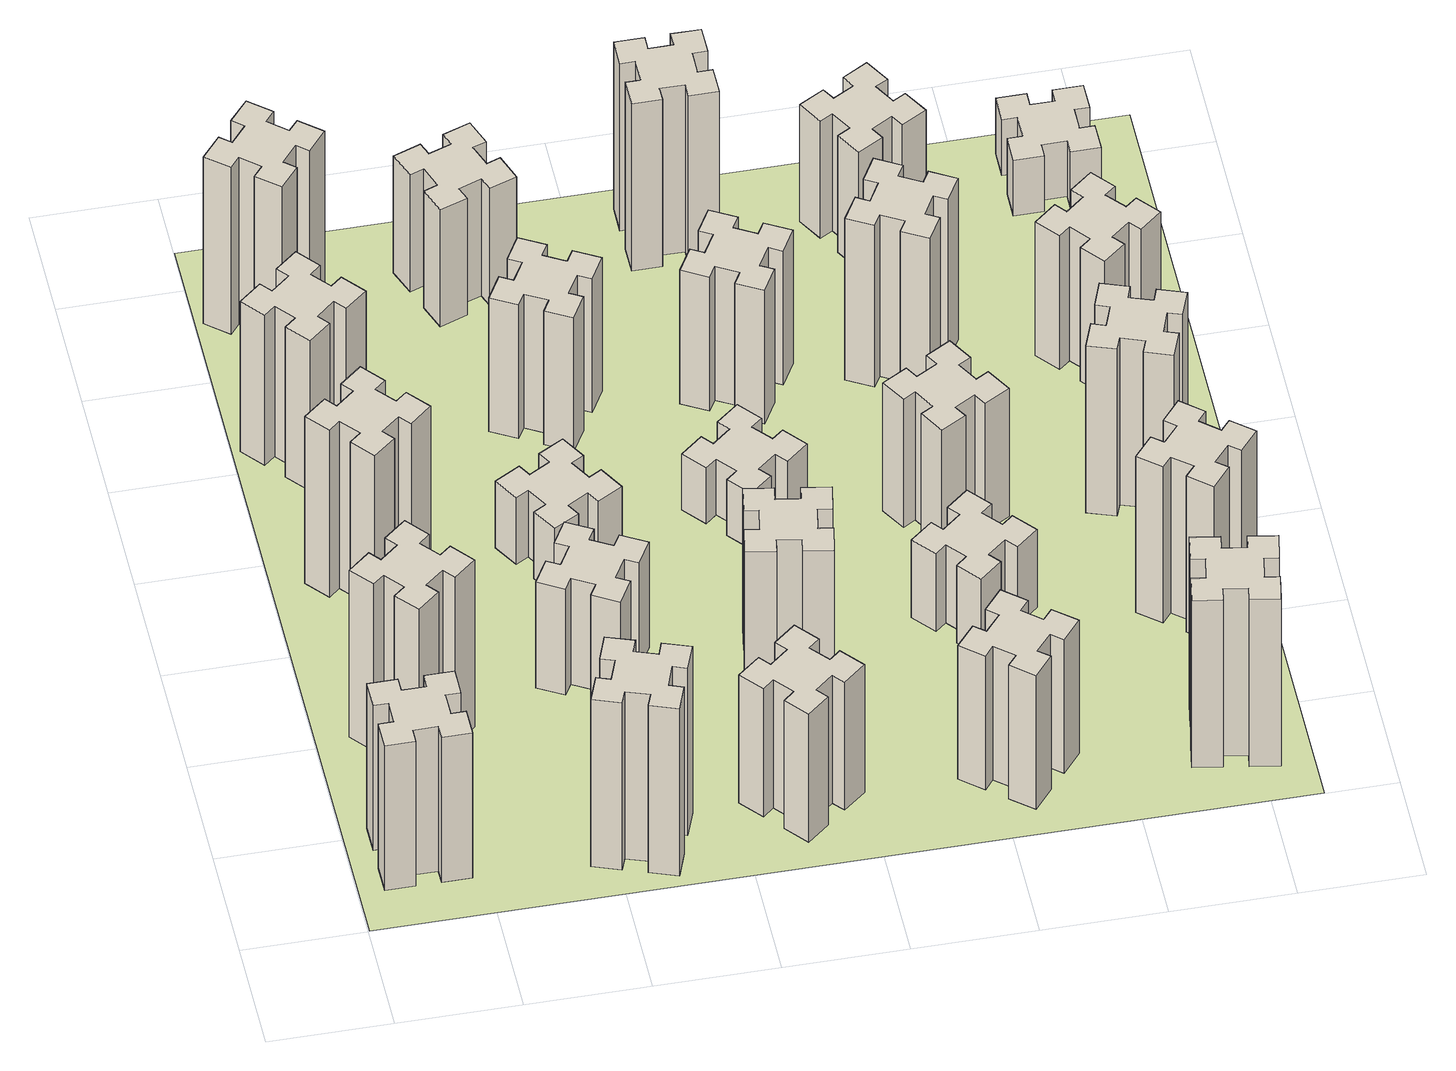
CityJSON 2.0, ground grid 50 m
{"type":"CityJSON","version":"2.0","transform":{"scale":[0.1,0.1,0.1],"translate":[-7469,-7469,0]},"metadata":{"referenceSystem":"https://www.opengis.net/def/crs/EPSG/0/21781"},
"CityObjects":{
"building1":{"type":"Building","attributes":{"class":"1000","function":"1000","usage":"1000","yearOfConstruction":2016,"roofType":"1000","measuredHeight":78,"storeysAboveGround":30,"storeysBelowGround":0},"geometry":[{"type":"Solid","lod":"1","boundaries":[[[[0,1,2,3,4,5,6,7,8,9,10,11,12,13,14,15,16,17,18,19]],[[17,16,20,21]],[[16,15,22,20]],[[15,14,23,22]],[[14,13,24,23]],[[13,12,25,24]],[[12,11,26,25]],[[11,10,27,26]],[[10,9,28,27]],[[9,8,29,28]],[[8,7,30,29]],[[7,6,31,30]],[[6,5,32,31]],[[5,4,33,32]],[[4,3,34,33]],[[3,2,35,34]],[[2,1,36,35]],[[1,0,37,36]],[[0,19,38,37]],[[19,18,39,38]],[[18,17,21,39]],[[24,25,26,27,28,29,30,31,32,33,34,35,36,37,38,39,21,20,22,23]]]]}]},
"building2":{"type":"Building","attributes":{"class":"1000","function":"1000","usage":"1000","yearOfConstruction":2016,"roofType":"1000","measuredHeight":90,"storeysAboveGround":30,"storeysBelowGround":0},"geometry":[{"type":"Solid","lod":"1","boundaries":[[[[40,41,42,43,44,45,46,47,48,49,50,51,52,53,54,55,56,57,58,59]],[[57,56,60,61]],[[56,55,62,60]],[[55,54,63,62]],[[54,53,64,63]],[[53,52,65,64]],[[52,51,66,65]],[[51,50,67,66]],[[50,49,68,67]],[[49,48,69,68]],[[48,47,70,69]],[[47,46,71,70]],[[46,45,72,71]],[[45,44,73,72]],[[44,43,74,73]],[[43,42,75,74]],[[42,41,76,75]],[[41,40,77,76]],[[40,59,78,77]],[[59,58,79,78]],[[58,57,61,79]],[[64,65,66,67,68,69,70,71,72,73,74,75,76,77,78,79,61,60,62,63]]]]}]},
"building3":{"type":"Building","attributes":{"class":"1000","function":"1000","usage":"1000","yearOfConstruction":2016,"roofType":"1000","measuredHeight":90,"storeysAboveGround":30,"storeysBelowGround":0},"geometry":[{"type":"Solid","lod":"1","boundaries":[[[[80,81,82,83,84,85,86,87,88,89,90,91,92,93,94,95,96,97,98,99]],[[97,96,100,101]],[[96,95,102,100]],[[95,94,103,102]],[[94,93,104,103]],[[93,92,105,104]],[[92,91,106,105]],[[91,90,107,106]],[[90,89,108,107]],[[89,88,109,108]],[[88,87,110,109]],[[87,86,111,110]],[[86,85,112,111]],[[85,84,113,112]],[[84,83,114,113]],[[83,82,115,114]],[[82,81,116,115]],[[81,80,117,116]],[[80,99,118,117]],[[99,98,119,118]],[[98,97,101,119]],[[104,105,106,107,108,109,110,111,112,113,114,115,116,117,118,119,101,100,102,103]]]]}]},
"building4":{"type":"Building","attributes":{"class":"1000","function":"1000","usage":"1000","yearOfConstruction":2016,"roofType":"1000","measuredHeight":81,"storeysAboveGround":30,"storeysBelowGround":0},"geometry":[{"type":"Solid","lod":"1","boundaries":[[[[120,121,122,123,124,125,126,127,128,129,130,131,132,133,134,135,136,137,138,139]],[[137,136,140,141]],[[136,135,142,140]],[[135,134,143,142]],[[134,133,144,143]],[[133,132,145,144]],[[132,131,146,145]],[[131,130,147,146]],[[130,129,148,147]],[[129,128,149,148]],[[128,127,150,149]],[[127,126,151,150]],[[126,125,152,151]],[[125,124,153,152]],[[124,123,154,153]],[[123,122,155,154]],[[122,121,156,155]],[[121,120,157,156]],[[120,139,158,157]],[[139,138,159,158]],[[138,137,141,159]],[[144,145,146,147,148,149,150,151,152,153,154,155,156,157,158,159,141,140,142,143]]]]}]},
"building5":{"type":"Building","attributes":{"class":"1000","function":"1000","usage":"1000","yearOfConstruction":2016,"roofType":"1000","measuredHeight":90,"storeysAboveGround":30,"storeysBelowGround":0},"geometry":[{"type":"Solid","lod":"1","boundaries":[[[[160,161,162,163,164,165,166,167,168,169,170,171,172,173,174,175,176,177,178,179]],[[177,176,180,181]],[[176,175,182,180]],[[175,174,183,182]],[[174,173,184,183]],[[173,172,185,184]],[[172,171,186,185]],[[171,170,187,186]],[[170,169,188,187]],[[169,168,189,188]],[[168,167,190,189]],[[167,166,191,190]],[[166,165,192,191]],[[165,164,193,192]],[[164,163,194,193]],[[163,162,195,194]],[[162,161,196,195]],[[161,160,197,196]],[[160,179,198,197]],[[179,178,199,198]],[[178,177,181,199]],[[184,185,186,187,188,189,190,191,192,193,194,195,196,197,198,199,181,180,182,183]]]]}]},
"building6":{"type":"Building","attributes":{"class":"1000","function":"1000","usage":"1000","yearOfConstruction":2016,"roofType":"1000","measuredHeight":90,"storeysAboveGround":30,"storeysBelowGround":0},"geometry":[{"type":"Solid","lod":"1","boundaries":[[[[200,201,202,203,204,205,206,207,208,209,210,211,212,213,214,215,216,217,218,219]],[[217,216,220,221]],[[216,215,222,220]],[[215,214,223,222]],[[214,213,224,223]],[[213,212,225,224]],[[212,211,226,225]],[[211,210,227,226]],[[210,209,228,227]],[[209,208,229,228]],[[208,207,230,229]],[[207,206,231,230]],[[206,205,232,231]],[[205,204,233,232]],[[204,203,234,233]],[[203,202,235,234]],[[202,201,236,235]],[[201,200,237,236]],[[200,219,238,237]],[[219,218,239,238]],[[218,217,221,239]],[[224,225,226,227,228,229,230,231,232,233,234,235,236,237,238,239,221,220,222,223]]]]}]},
"building7":{"type":"Building","attributes":{"class":"1000","function":"1000","usage":"1000","yearOfConstruction":2016,"roofType":"1000","measuredHeight":57,"storeysAboveGround":30,"storeysBelowGround":0},"geometry":[{"type":"Solid","lod":"1","boundaries":[[[[240,241,242,243,244,245,246,247,248,249,250,251,252,253,254,255,256,257,258,259]],[[257,256,260,261]],[[256,255,262,260]],[[255,254,263,262]],[[254,253,264,263]],[[253,252,265,264]],[[252,251,266,265]],[[251,250,267,266]],[[250,249,268,267]],[[249,248,269,268]],[[248,247,270,269]],[[247,246,271,270]],[[246,245,272,271]],[[245,244,273,272]],[[244,243,274,273]],[[243,242,275,274]],[[242,241,276,275]],[[241,240,277,276]],[[240,259,278,277]],[[259,258,279,278]],[[258,257,261,279]],[[264,265,266,267,268,269,270,271,272,273,274,275,276,277,278,279,261,260,262,263]]]]}]},
"building8":{"type":"Building","attributes":{"class":"1000","function":"1000","usage":"1000","yearOfConstruction":2016,"roofType":"1000","measuredHeight":36,"storeysAboveGround":30,"storeysBelowGround":0},"geometry":[{"type":"Solid","lod":"1","boundaries":[[[[280,281,282,283,284,285,286,287,288,289,290,291,292,293,294,295,296,297,298,299]],[[297,296,300,301]],[[296,295,302,300]],[[295,294,303,302]],[[294,293,304,303]],[[293,292,305,304]],[[292,291,306,305]],[[291,290,307,306]],[[290,289,308,307]],[[289,288,309,308]],[[288,287,310,309]],[[287,286,311,310]],[[286,285,312,311]],[[285,284,313,312]],[[284,283,314,313]],[[283,282,315,314]],[[282,281,316,315]],[[281,280,317,316]],[[280,299,318,317]],[[299,298,319,318]],[[298,297,301,319]],[[304,305,306,307,308,309,310,311,312,313,314,315,316,317,318,319,301,300,302,303]]]]}]},
"building9":{"type":"Building","attributes":{"class":"1000","function":"1000","usage":"1000","yearOfConstruction":2016,"roofType":"1000","measuredHeight":69,"storeysAboveGround":30,"storeysBelowGround":0},"geometry":[{"type":"Solid","lod":"1","boundaries":[[[[320,321,322,323,324,325,326,327,328,329,330,331,332,333,334,335,336,337,338,339]],[[337,336,340,341]],[[336,335,342,340]],[[335,334,343,342]],[[334,333,344,343]],[[333,332,345,344]],[[332,331,346,345]],[[331,330,347,346]],[[330,329,348,347]],[[329,328,349,348]],[[328,327,350,349]],[[327,326,351,350]],[[326,325,352,351]],[[325,324,353,352]],[[324,323,354,353]],[[323,322,355,354]],[[322,321,356,355]],[[321,320,357,356]],[[320,339,358,357]],[[339,338,359,358]],[[338,337,341,359]],[[344,345,346,347,348,349,350,351,352,353,354,355,356,357,358,359,341,340,342,343]]]]}]},
"building10":{"type":"Building","attributes":{"class":"1000","function":"1000","usage":"1000","yearOfConstruction":2016,"roofType":"1000","measuredHeight":72,"storeysAboveGround":30,"storeysBelowGround":0},"geometry":[{"type":"Solid","lod":"1","boundaries":[[[[360,361,362,363,364,365,366,367,368,369,370,371,372,373,374,375,376,377,378,379]],[[377,376,380,381]],[[376,375,382,380]],[[375,374,383,382]],[[374,373,384,383]],[[373,372,385,384]],[[372,371,386,385]],[[371,370,387,386]],[[370,369,388,387]],[[369,368,389,388]],[[368,367,390,389]],[[367,366,391,390]],[[366,365,392,391]],[[365,364,393,392]],[[364,363,394,393]],[[363,362,395,394]],[[362,361,396,395]],[[361,360,397,396]],[[360,379,398,397]],[[379,378,399,398]],[[378,377,381,399]],[[384,385,386,387,388,389,390,391,392,393,394,395,396,397,398,399,381,380,382,383]]]]}]},
"building11":{"type":"Building","attributes":{"class":"1000","function":"1000","usage":"1000","yearOfConstruction":2016,"roofType":"1000","measuredHeight":63,"storeysAboveGround":30,"storeysBelowGround":0},"geometry":[{"type":"Solid","lod":"1","boundaries":[[[[400,401,402,403,404,405,406,407,408,409,410,411,412,413,414,415,416,417,418,419]],[[417,416,420,421]],[[416,415,422,420]],[[415,414,423,422]],[[414,413,424,423]],[[413,412,425,424]],[[412,411,426,425]],[[411,410,427,426]],[[410,409,428,427]],[[409,408,429,428]],[[408,407,430,429]],[[407,406,431,430]],[[406,405,432,431]],[[405,404,433,432]],[[404,403,434,433]],[[403,402,435,434]],[[402,401,436,435]],[[401,400,437,436]],[[400,419,438,437]],[[419,418,439,438]],[[418,417,421,439]],[[424,425,426,427,428,429,430,431,432,433,434,435,436,437,438,439,421,420,422,423]]]]}]},
"building12":{"type":"Building","attributes":{"class":"1000","function":"1000","usage":"1000","yearOfConstruction":2016,"roofType":"1000","measuredHeight":75,"storeysAboveGround":30,"storeysBelowGround":0},"geometry":[{"type":"Solid","lod":"1","boundaries":[[[[440,441,442,443,444,445,446,447,448,449,450,451,452,453,454,455,456,457,458,459]],[[457,456,460,461]],[[456,455,462,460]],[[455,454,463,462]],[[454,453,464,463]],[[453,452,465,464]],[[452,451,466,465]],[[451,450,467,466]],[[450,449,468,467]],[[449,448,469,468]],[[448,447,470,469]],[[447,446,471,470]],[[446,445,472,471]],[[445,444,473,472]],[[444,443,474,473]],[[443,442,475,474]],[[442,441,476,475]],[[441,440,477,476]],[[440,459,478,477]],[[459,458,479,478]],[[458,457,461,479]],[[464,465,466,467,468,469,470,471,472,473,474,475,476,477,478,479,461,460,462,463]]]]}]},
"building13":{"type":"Building","attributes":{"class":"1000","function":"1000","usage":"1000","yearOfConstruction":2016,"roofType":"1000","measuredHeight":30,"storeysAboveGround":30,"storeysBelowGround":0},"geometry":[{"type":"Solid","lod":"1","boundaries":[[[[480,481,482,483,484,485,486,487,488,489,490,491,492,493,494,495,496,497,498,499]],[[497,496,500,501]],[[496,495,502,500]],[[495,494,503,502]],[[494,493,504,503]],[[493,492,505,504]],[[492,491,506,505]],[[491,490,507,506]],[[490,489,508,507]],[[489,488,509,508]],[[488,487,510,509]],[[487,486,511,510]],[[486,485,512,511]],[[485,484,513,512]],[[484,483,514,513]],[[483,482,515,514]],[[482,481,516,515]],[[481,480,517,516]],[[480,499,518,517]],[[499,498,519,518]],[[498,497,501,519]],[[504,505,506,507,508,509,510,511,512,513,514,515,516,517,518,519,501,500,502,503]]]]}]},
"building14":{"type":"Building","attributes":{"class":"1000","function":"1000","usage":"1000","yearOfConstruction":2016,"roofType":"1000","measuredHeight":72,"storeysAboveGround":30,"storeysBelowGround":0},"geometry":[{"type":"Solid","lod":"1","boundaries":[[[[520,521,522,523,524,525,526,527,528,529,530,531,532,533,534,535,536,537,538,539]],[[537,536,540,541]],[[536,535,542,540]],[[535,534,543,542]],[[534,533,544,543]],[[533,532,545,544]],[[532,531,546,545]],[[531,530,547,546]],[[530,529,548,547]],[[529,528,549,548]],[[528,527,550,549]],[[527,526,551,550]],[[526,525,552,551]],[[525,524,553,552]],[[524,523,554,553]],[[523,522,555,554]],[[522,521,556,555]],[[521,520,557,556]],[[520,539,558,557]],[[539,538,559,558]],[[538,537,541,559]],[[544,545,546,547,548,549,550,551,552,553,554,555,556,557,558,559,541,540,542,543]]]]}]},
"building15":{"type":"Building","attributes":{"class":"1000","function":"1000","usage":"1000","yearOfConstruction":2016,"roofType":"1000","measuredHeight":72,"storeysAboveGround":30,"storeysBelowGround":0},"geometry":[{"type":"Solid","lod":"1","boundaries":[[[[560,561,562,563,564,565,566,567,568,569,570,571,572,573,574,575,576,577,578,579]],[[577,576,580,581]],[[576,575,582,580]],[[575,574,583,582]],[[574,573,584,583]],[[573,572,585,584]],[[572,571,586,585]],[[571,570,587,586]],[[570,569,588,587]],[[569,568,589,588]],[[568,567,590,589]],[[567,566,591,590]],[[566,565,592,591]],[[565,564,593,592]],[[564,563,594,593]],[[563,562,595,594]],[[562,561,596,595]],[[561,560,597,596]],[[560,579,598,597]],[[579,578,599,598]],[[578,577,581,599]],[[584,585,586,587,588,589,590,591,592,593,594,595,596,597,598,599,581,580,582,583]]]]}]},
"building16":{"type":"Building","attributes":{"class":"1000","function":"1000","usage":"1000","yearOfConstruction":2016,"roofType":"1000","measuredHeight":90,"storeysAboveGround":30,"storeysBelowGround":0},"geometry":[{"type":"Solid","lod":"1","boundaries":[[[[600,601,602,603,604,605,606,607,608,609,610,611,612,613,614,615,616,617,618,619]],[[617,616,620,621]],[[616,615,622,620]],[[615,614,623,622]],[[614,613,624,623]],[[613,612,625,624]],[[612,611,626,625]],[[611,610,627,626]],[[610,609,628,627]],[[609,608,629,628]],[[608,607,630,629]],[[607,606,631,630]],[[606,605,632,631]],[[605,604,633,632]],[[604,603,634,633]],[[603,602,635,634]],[[602,601,636,635]],[[601,600,637,636]],[[600,619,638,637]],[[619,618,639,638]],[[618,617,621,639]],[[624,625,626,627,628,629,630,631,632,633,634,635,636,637,638,639,621,620,622,623]]]]}]},
"building17":{"type":"Building","attributes":{"class":"1000","function":"1000","usage":"1000","yearOfConstruction":2016,"roofType":"1000","measuredHeight":42,"storeysAboveGround":30,"storeysBelowGround":0},"geometry":[{"type":"Solid","lod":"1","boundaries":[[[[640,641,642,643,644,645,646,647,648,649,650,651,652,653,654,655,656,657,658,659]],[[657,656,660,661]],[[656,655,662,660]],[[655,654,663,662]],[[654,653,664,663]],[[653,652,665,664]],[[652,651,666,665]],[[651,650,667,666]],[[650,649,668,667]],[[649,648,669,668]],[[648,647,670,669]],[[647,646,671,670]],[[646,645,672,671]],[[645,644,673,672]],[[644,643,674,673]],[[643,642,675,674]],[[642,641,676,675]],[[641,640,677,676]],[[640,659,678,677]],[[659,658,679,678]],[[658,657,661,679]],[[664,665,666,667,668,669,670,671,672,673,674,675,676,677,678,679,661,660,662,663]]]]}]},
"building18":{"type":"Building","attributes":{"class":"1000","function":"1000","usage":"1000","yearOfConstruction":2016,"roofType":"1000","measuredHeight":69,"storeysAboveGround":30,"storeysBelowGround":0},"geometry":[{"type":"Solid","lod":"1","boundaries":[[[[680,681,682,683,684,685,686,687,688,689,690,691,692,693,694,695,696,697,698,699]],[[697,696,700,701]],[[696,695,702,700]],[[695,694,703,702]],[[694,693,704,703]],[[693,692,705,704]],[[692,691,706,705]],[[691,690,707,706]],[[690,689,708,707]],[[689,688,709,708]],[[688,687,710,709]],[[687,686,711,710]],[[686,685,712,711]],[[685,684,713,712]],[[684,683,714,713]],[[683,682,715,714]],[[682,681,716,715]],[[681,680,717,716]],[[680,699,718,717]],[[699,698,719,718]],[[698,697,701,719]],[[704,705,706,707,708,709,710,711,712,713,714,715,716,717,718,719,701,700,702,703]]]]}]},
"building19":{"type":"Building","attributes":{"class":"1000","function":"1000","usage":"1000","yearOfConstruction":2016,"roofType":"1000","measuredHeight":87,"storeysAboveGround":30,"storeysBelowGround":0},"geometry":[{"type":"Solid","lod":"1","boundaries":[[[[720,721,722,723,724,725,726,727,728,729,730,731,732,733,734,735,736,737,738,739]],[[737,736,740,741]],[[736,735,742,740]],[[735,734,743,742]],[[734,733,744,743]],[[733,732,745,744]],[[732,731,746,745]],[[731,730,747,746]],[[730,729,748,747]],[[729,728,749,748]],[[728,727,750,749]],[[727,726,751,750]],[[726,725,752,751]],[[725,724,753,752]],[[724,723,754,753]],[[723,722,755,754]],[[722,721,756,755]],[[721,720,757,756]],[[720,739,758,757]],[[739,738,759,758]],[[738,737,741,759]],[[744,745,746,747,748,749,750,751,752,753,754,755,756,757,758,759,741,740,742,743]]]]}]},
"building20":{"type":"Building","attributes":{"class":"1000","function":"1000","usage":"1000","yearOfConstruction":2016,"roofType":"1000","measuredHeight":90,"storeysAboveGround":30,"storeysBelowGround":0},"geometry":[{"type":"Solid","lod":"1","boundaries":[[[[760,761,762,763,764,765,766,767,768,769,770,771,772,773,774,775,776,777,778,779]],[[777,776,780,781]],[[776,775,782,780]],[[775,774,783,782]],[[774,773,784,783]],[[773,772,785,784]],[[772,771,786,785]],[[771,770,787,786]],[[770,769,788,787]],[[769,768,789,788]],[[768,767,790,789]],[[767,766,791,790]],[[766,765,792,791]],[[765,764,793,792]],[[764,763,794,793]],[[763,762,795,794]],[[762,761,796,795]],[[761,760,797,796]],[[760,779,798,797]],[[779,778,799,798]],[[778,777,781,799]],[[784,785,786,787,788,789,790,791,792,793,794,795,796,797,798,799,781,780,782,783]]]]}]},
"building21":{"type":"Building","attributes":{"class":"1000","function":"1000","usage":"1000","yearOfConstruction":2016,"roofType":"1000","measuredHeight":63,"storeysAboveGround":30,"storeysBelowGround":0},"geometry":[{"type":"Solid","lod":"1","boundaries":[[[[800,801,802,803,804,805,806,807,808,809,810,811,812,813,814,815,816,817,818,819]],[[817,816,820,821]],[[816,815,822,820]],[[815,814,823,822]],[[814,813,824,823]],[[813,812,825,824]],[[812,811,826,825]],[[811,810,827,826]],[[810,809,828,827]],[[809,808,829,828]],[[808,807,830,829]],[[807,806,831,830]],[[806,805,832,831]],[[805,804,833,832]],[[804,803,834,833]],[[803,802,835,834]],[[802,801,836,835]],[[801,800,837,836]],[[800,819,838,837]],[[819,818,839,838]],[[818,817,821,839]],[[824,825,826,827,828,829,830,831,832,833,834,835,836,837,838,839,821,820,822,823]]]]}]},
"building22":{"type":"Building","attributes":{"class":"1000","function":"1000","usage":"1000","yearOfConstruction":2016,"roofType":"1000","measuredHeight":84,"storeysAboveGround":30,"storeysBelowGround":0},"geometry":[{"type":"Solid","lod":"1","boundaries":[[[[840,841,842,843,844,845,846,847,848,849,850,851,852,853,854,855,856,857,858,859]],[[857,856,860,861]],[[856,855,862,860]],[[855,854,863,862]],[[854,853,864,863]],[[853,852,865,864]],[[852,851,866,865]],[[851,850,867,866]],[[850,849,868,867]],[[849,848,869,868]],[[848,847,870,869]],[[847,846,871,870]],[[846,845,872,871]],[[845,844,873,872]],[[844,843,874,873]],[[843,842,875,874]],[[842,841,876,875]],[[841,840,877,876]],[[840,859,878,877]],[[859,858,879,878]],[[858,857,861,879]],[[864,865,866,867,868,869,870,871,872,873,874,875,876,877,878,879,861,860,862,863]]]]}]},
"building23":{"type":"Building","attributes":{"class":"1000","function":"1000","usage":"1000","yearOfConstruction":2016,"roofType":"1000","measuredHeight":90,"storeysAboveGround":30,"storeysBelowGround":0},"geometry":[{"type":"Solid","lod":"1","boundaries":[[[[880,881,882,883,884,885,886,887,888,889,890,891,892,893,894,895,896,897,898,899]],[[897,896,900,901]],[[896,895,902,900]],[[895,894,903,902]],[[894,893,904,903]],[[893,892,905,904]],[[892,891,906,905]],[[891,890,907,906]],[[890,889,908,907]],[[889,888,909,908]],[[888,887,910,909]],[[887,886,911,910]],[[886,885,912,911]],[[885,884,913,912]],[[884,883,914,913]],[[883,882,915,914]],[[882,881,916,915]],[[881,880,917,916]],[[880,899,918,917]],[[899,898,919,918]],[[898,897,901,919]],[[904,905,906,907,908,909,910,911,912,913,914,915,916,917,918,919,901,900,902,903]]]]}]},
"building24":{"type":"Building","attributes":{"class":"1000","function":"1000","usage":"1000","yearOfConstruction":2016,"roofType":"1000","measuredHeight":72,"storeysAboveGround":30,"storeysBelowGround":0},"geometry":[{"type":"Solid","lod":"1","boundaries":[[[[920,921,922,923,924,925,926,927,928,929,930,931,932,933,934,935,936,937,938,939]],[[937,936,940,941]],[[936,935,942,940]],[[935,934,943,942]],[[934,933,944,943]],[[933,932,945,944]],[[932,931,946,945]],[[931,930,947,946]],[[930,929,948,947]],[[929,928,949,948]],[[928,927,950,949]],[[927,926,951,950]],[[926,925,952,951]],[[925,924,953,952]],[[924,923,954,953]],[[923,922,955,954]],[[922,921,956,955]],[[921,920,957,956]],[[920,939,958,957]],[[939,938,959,958]],[[938,937,941,959]],[[944,945,946,947,948,949,950,951,952,953,954,955,956,957,958,959,941,940,942,943]]]]}]},
"building25":{"type":"Building","attributes":{"class":"1000","function":"1000","usage":"1000","yearOfConstruction":2016,"roofType":"1000","measuredHeight":30,"storeysAboveGround":30,"storeysBelowGround":0},"geometry":[{"type":"Solid","lod":"1","boundaries":[[[[960,961,962,963,964,965,966,967,968,969,970,971,972,973,974,975,976,977,978,979]],[[977,976,980,981]],[[976,975,982,980]],[[975,974,983,982]],[[974,973,984,983]],[[973,972,985,984]],[[972,971,986,985]],[[971,970,987,986]],[[970,969,988,987]],[[969,968,989,988]],[[968,967,990,989]],[[967,966,991,990]],[[966,965,992,991]],[[965,964,993,992]],[[964,963,994,993]],[[963,962,995,994]],[[962,961,996,995]],[[961,960,997,996]],[[960,979,998,997]],[[979,978,999,998]],[[978,977,981,999]],[[984,985,986,987,988,989,990,991,992,993,994,995,996,997,998,999,981,980,982,983]]]]}]},
"landuse1":{"type":"LandUse","attributes":{"name":"plot1","function":"1010"},"geometry":[{"type":"MultiSurface","lod":"1","boundaries":[[[1000,1001,1002,1003]]]}]}
},
"vertices":[
[165,425,0],[165,325,0],[105,325,0],[105,205,0],[225,205,0],[225,265,0],[325,265,0],[325,205,0],[445,205,0],[445,325,0],[385,325,0],[385,425,0],[445,425,0],[445,545,0],[325,545,0],[325,485,0],[225,485,0],[225,545,0],[105,545,0],[105,425,0],[225,485,780],[225,545,780],[325,485,780],[325,545,780],[445,545,780],[445,425,780],[385,425,780],[385,325,780],[445,325,780],[445,205,780],[325,205,780],[325,265,780],[225,265,780],[225,205,780],[105,205,780],[105,325,780],[165,325,780],[165,425,780],[105,425,780],[105,545,780],
[492,1048,0],[427,1124,0],[473,1163,0],[396,1255,0],[304,1178,0],[343,1132,0],[266,1067,0],[228,1113,0],[136,1036,0],[213,944,0],[259,983,0],[323,906,0],[277,868,0],[354,776,0],[446,853,0],[408,899,0],[484,963,0],[523,917,0],[615,994,0],[538,1086,0],[484,963,900],[523,917,900],[408,899,900],[446,853,900],[354,776,900],[277,868,900],[323,906,900],[259,983,900],[213,944,900],[136,1036,900],[228,1113,900],[266,1067,900],[343,1132,900],[304,1178,900],[396,1255,900],[473,1163,900],[427,1124,900],[492,1048,900],[538,1086,900],[615,994,900],
[492,1888,0],[427,1964,0],[473,2003,0],[396,2095,0],[304,2018,0],[343,1972,0],[266,1907,0],[228,1953,0],[136,1876,0],[213,1784,0],[259,1823,0],[323,1746,0],[277,1708,0],[354,1616,0],[446,1693,0],[408,1739,0],[484,1803,0],[523,1757,0],[615,1834,0],[538,1926,0],[484,1803,900],[523,1757,900],[408,1739,900],[446,1693,900],[354,1616,900],[277,1708,900],[323,1746,900],[259,1823,900],[213,1784,900],[136,1876,900],[228,1953,900],[266,1907,900],[343,1972,900],[304,2018,900],[396,2095,900],[473,2003,900],[427,1964,900],[492,1888,900],[538,1926,900],[615,1834,900],
[243,2712,0],[166,2647,0],[128,2693,0],[36,2616,0],[113,2524,0],[159,2563,0],[223,2486,0],[177,2448,0],[254,2356,0],[346,2433,0],[308,2479,0],[384,2543,0],[423,2497,0],[515,2574,0],[438,2666,0],[392,2628,0],[327,2704,0],[373,2743,0],[296,2835,0],[204,2758,0],[327,2704,810],[373,2743,810],[392,2628,810],[438,2666,810],[515,2574,810],[423,2497,810],[384,2543,810],[308,2479,810],[346,2433,810],[254,2356,810],[177,2448,810],[223,2486,810],[159,2563,810],[113,2524,810],[36,2616,810],[128,2693,810],[166,2647,810],[243,2712,810],[204,2758,810],[296,2835,810],
[1029,360,0],[995,266,0],[939,287,0],[897,174,0],[1010,133,0],[1031,189,0],[1125,155,0],[1104,99,0],[1217,57,0],[1258,170,0],[1202,191,0],[1236,285,0],[1292,264,0],[1333,377,0],[1220,418,0],[1200,362,0],[1106,396,0],[1127,452,0],[1014,493,0],[973,380,0],[1106,396,900],[1127,452,900],[1200,362,900],[1220,418,900],[1333,377,900],[1292,264,900],[1236,285,900],[1202,191,900],[1258,170,900],[1217,57,900],[1104,99,900],[1125,155,900],[1031,189,900],[1010,133,900],[897,174,900],[939,287,900],[995,266,900],[1029,360,900],[973,380,900],[1014,493,900],
[384,3387,0],[308,3452,0],[346,3498,0],[254,3575,0],[177,3483,0],[223,3444,0],[159,3368,0],[113,3406,0],[36,3314,0],[128,3237,0],[166,3283,0],[243,3219,0],[204,3173,0],[296,3096,0],[373,3188,0],[327,3226,0],[392,3303,0],[438,3264,0],[515,3356,0],[423,3433,0],[392,3303,900],[438,3264,900],[327,3226,900],[373,3188,900],[296,3096,900],[204,3173,900],[243,3219,900],[166,3283,900],[128,3237,900],[36,3314,900],[113,3406,900],[159,3368,900],[223,3444,900],[177,3483,900],[254,3575,900],[346,3498,900],[308,3452,900],[384,3387,900],[423,3433,900],[515,3356,900],
[1186,1117,0],[1236,1204,0],[1288,1174,0],[1348,1278,0],[1244,1338,0],[1214,1286,0],[1127,1336,0],[1157,1388,0],[1053,1448,0],[993,1344,0],[1045,1314,0],[995,1227,0],[943,1257,0],[883,1153,0],[987,1093,0],[1017,1145,0],[1104,1095,0],[1074,1043,0],[1178,983,0],[1238,1087,0],[1104,1095,570],[1074,1043,570],[1017,1145,570],[987,1093,570],[883,1153,570],[943,1257,570],[995,1227,570],[1045,1314,570],[993,1344,570],[1053,1448,570],[1157,1388,570],[1127,1336,570],[1214,1286,570],[1244,1338,570],[1348,1278,570],[1288,1174,570],[1236,1204,570],[1186,1117,570],[1238,1087,570],[1178,983,570],
[995,1844,0],[1045,1757,0],[993,1727,0],[1053,1623,0],[1157,1683,0],[1127,1735,0],[1214,1785,0],[1244,1733,0],[1348,1793,0],[1288,1897,0],[1236,1867,0],[1186,1954,0],[1238,1984,0],[1178,2088,0],[1074,2028,0],[1104,1976,0],[1017,1926,0],[987,1978,0],[883,1918,0],[943,1814,0],[1017,1926,360],[987,1978,360],[1104,1976,360],[1074,2028,360],[1178,2088,360],[1238,1984,360],[1186,1954,360],[1236,1867,360],[1288,1897,360],[1348,1793,360],[1244,1733,360],[1214,1785,360],[1127,1735,360],[1157,1683,360],[1053,1623,360],[993,1727,360],[1045,1757,360],[995,1844,360],[943,1814,360],[883,1918,360],
[1639,343,0],[1703,266,0],[1657,228,0],[1734,136,0],[1826,213,0],[1788,259,0],[1864,323,0],[1903,277,0],[1995,354,0],[1918,446,0],[1872,408,0],[1807,484,0],[1853,523,0],[1776,615,0],[1684,538,0],[1723,492,0],[1646,427,0],[1608,473,0],[1516,396,0],[1593,304,0],[1646,427,690],[1608,473,690],[1723,492,690],[1684,538,690],[1776,615,690],[1853,523,690],[1807,484,690],[1872,408,690],[1918,446,690],[1995,354,690],[1903,277,690],[1864,323,690],[1788,259,690],[1826,213,690],[1734,136,690],[1657,228,690],[1703,266,690],[1639,343,690],[1593,304,690],[1516,396,690],
[1117,2525,0],[1204,2475,0],[1174,2423,0],[1278,2363,0],[1338,2467,0],[1286,2497,0],[1336,2584,0],[1388,2554,0],[1448,2658,0],[1344,2718,0],[1314,2666,0],[1227,2716,0],[1257,2768,0],[1153,2828,0],[1093,2724,0],[1145,2694,0],[1095,2607,0],[1043,2637,0],[983,2533,0],[1087,2473,0],[1095,2607,720],[1043,2637,720],[1145,2694,720],[1093,2724,720],[1153,2828,720],[1257,2768,720],[1227,2716,720],[1314,2666,720],[1344,2718,720],[1448,2658,720],[1388,2554,720],[1336,2584,720],[1286,2497,720],[1338,2467,720],[1278,2363,720],[1174,2423,720],[1204,2475,720],[1117,2525,720],[1087,2473,720],[983,2533,720],
[1025,3456,0],[931,3422,0],[910,3478,0],[797,3437,0],[839,3324,0],[895,3345,0],[929,3251,0],[873,3230,0],[914,3117,0],[1027,3159,0],[1006,3215,0],[1100,3249,0],[1120,3193,0],[1233,3234,0],[1192,3347,0],[1136,3326,0],[1102,3420,0],[1158,3440,0],[1117,3553,0],[1004,3512,0],[1102,3420,630],[1158,3440,630],[1136,3326,630],[1192,3347,630],[1233,3234,630],[1120,3193,630],[1100,3249,630],[1006,3215,630],[1027,3159,630],[914,3117,630],[873,3230,630],[929,3251,630],[895,3345,630],[839,3324,630],[797,3437,630],[910,3478,630],[931,3422,630],[1025,3456,630],[1004,3512,630],[1117,3553,630],
[1955,1047,0],[1972,1145,0],[2031,1135,0],[2052,1253,0],[1934,1274,0],[1924,1215,0],[1825,1232,0],[1836,1291,0],[1717,1312,0],[1697,1194,0],[1756,1184,0],[1738,1085,0],[1679,1096,0],[1658,977,0],[1777,957,0],[1787,1016,0],[1885,998,0],[1875,939,0],[1993,918,0],[2014,1037,0],[1885,998,750],[1875,939,750],[1787,1016,750],[1777,957,750],[1658,977,750],[1679,1096,750],[1738,1085,750],[1756,1184,750],[1697,1194,750],[1717,1312,750],[1836,1291,750],[1825,1232,750],[1924,1215,750],[1934,1274,750],[2052,1253,750],[2031,1135,750],[1972,1145,750],[1955,1047,750],[2014,1037,750],[1993,918,750],
[1972,1988,0],[1907,2064,0],[1953,2103,0],[1876,2195,0],[1784,2118,0],[1823,2072,0],[1746,2007,0],[1708,2053,0],[1616,1976,0],[1693,1884,0],[1739,1923,0],[1803,1846,0],[1757,1808,0],[1834,1716,0],[1926,1793,0],[1888,1839,0],[1964,1903,0],[2003,1857,0],[2095,1934,0],[2018,2026,0],[1964,1903,300],[2003,1857,300],[1888,1839,300],[1926,1793,300],[1834,1716,300],[1757,1808,300],[1803,1846,300],[1739,1923,300],[1693,1884,300],[1616,1976,300],[1708,2053,300],[1746,2007,300],[1823,2072,300],[1784,2118,300],[1876,2195,300],[1953,2103,300],[1907,2064,300],[1972,1988,300],[2018,2026,300],[2095,1934,300],
[2486,323,0],[2563,259,0],[2524,213,0],[2616,136,0],[2693,228,0],[2647,266,0],[2712,343,0],[2758,304,0],[2835,396,0],[2743,473,0],[2704,427,0],[2628,492,0],[2666,538,0],[2574,615,0],[2497,523,0],[2543,484,0],[2479,408,0],[2433,446,0],[2356,354,0],[2448,277,0],[2479,408,720],[2433,446,720],[2543,484,720],[2497,523,720],[2574,615,720],[2666,538,720],[2628,492,720],[2704,427,720],[2743,473,720],[2835,396,720],[2758,304,720],[2712,343,720],[2647,266,720],[2693,228,720],[2616,136,720],[2524,213,720],[2563,259,720],[2486,323,720],[2448,277,720],[2356,354,720],
[2026,2497,0],[2076,2584,0],[2128,2554,0],[2188,2658,0],[2084,2718,0],[2054,2666,0],[1967,2716,0],[1997,2768,0],[1893,2828,0],[1833,2724,0],[1885,2694,0],[1835,2607,0],[1783,2637,0],[1723,2533,0],[1827,2473,0],[1857,2525,0],[1944,2475,0],[1914,2423,0],[2018,2363,0],[2078,2467,0],[1944,2475,720],[1914,2423,720],[1857,2525,720],[1827,2473,720],[1723,2533,720],[1783,2637,720],[1835,2607,720],[1885,2694,720],[1833,2724,720],[1893,2828,720],[1997,2768,720],[1967,2716,720],[2054,2666,720],[2084,2718,720],[2188,2658,720],[2128,2554,720],[2076,2584,720],[2026,2497,720],[2078,2467,720],[2018,2363,720],
[1965,3385,0],[1965,3485,0],[2025,3485,0],[2025,3605,0],[1905,3605,0],[1905,3545,0],[1805,3545,0],[1805,3605,0],[1685,3605,0],[1685,3485,0],[1745,3485,0],[1745,3385,0],[1685,3385,0],[1685,3265,0],[1805,3265,0],[1805,3325,0],[1905,3325,0],[1905,3265,0],[2025,3265,0],[2025,3385,0],[1905,3325,900],[1905,3265,900],[1805,3325,900],[1805,3265,900],[1685,3265,900],[1685,3385,900],[1745,3385,900],[1745,3485,900],[1685,3485,900],[1685,3605,900],[1805,3605,900],[1805,3545,900],[1905,3545,900],[1905,3605,900],[2025,3605,900],[2025,3485,900],[1965,3485,900],[1965,3385,900],[2025,3385,900],[2025,3265,900],
[2563,1332,0],[2486,1267,0],[2448,1313,0],[2356,1236,0],[2433,1144,0],[2479,1183,0],[2543,1106,0],[2497,1068,0],[2574,976,0],[2666,1053,0],[2628,1099,0],[2704,1163,0],[2743,1117,0],[2835,1194,0],[2758,1286,0],[2712,1248,0],[2647,1324,0],[2693,1363,0],[2616,1455,0],[2524,1378,0],[2647,1324,420],[2693,1363,420],[2712,1248,420],[2758,1286,420],[2835,1194,420],[2743,1117,420],[2704,1163,420],[2628,1099,420],[2666,1053,420],[2574,976,420],[2497,1068,420],[2543,1106,420],[2479,1183,420],[2433,1144,420],[2356,1236,420],[2448,1313,420],[2486,1267,420],[2563,1332,420],[2524,1378,420],[2616,1455,420],
[2475,1744,0],[2525,1657,0],[2473,1627,0],[2533,1523,0],[2637,1583,0],[2607,1635,0],[2694,1685,0],[2724,1633,0],[2828,1693,0],[2768,1797,0],[2716,1767,0],[2666,1854,0],[2718,1884,0],[2658,1988,0],[2554,1928,0],[2584,1876,0],[2497,1826,0],[2467,1878,0],[2363,1818,0],[2423,1714,0],[2497,1826,690],[2467,1878,690],[2584,1876,690],[2554,1928,690],[2658,1988,690],[2718,1884,690],[2666,1854,690],[2716,1767,690],[2768,1797,690],[2828,1693,690],[2724,1633,690],[2694,1685,690],[2607,1635,690],[2637,1583,690],[2533,1523,690],[2473,1627,690],[2525,1657,690],[2475,1744,690],[2423,1714,690],[2363,1818,690],
[2666,2497,0],[2716,2584,0],[2768,2554,0],[2828,2658,0],[2724,2718,0],[2694,2666,0],[2607,2716,0],[2637,2768,0],[2533,2828,0],[2473,2724,0],[2525,2694,0],[2475,2607,0],[2423,2637,0],[2363,2533,0],[2467,2473,0],[2497,2525,0],[2584,2475,0],[2554,2423,0],[2658,2363,0],[2718,2467,0],[2584,2475,870],[2554,2423,870],[2497,2525,870],[2467,2473,870],[2363,2533,870],[2423,2637,870],[2475,2607,870],[2525,2694,870],[2473,2724,870],[2533,2828,870],[2637,2768,870],[2607,2716,870],[2694,2666,870],[2724,2718,870],[2828,2658,870],[2768,2554,870],[2716,2584,870],[2666,2497,870],[2718,2467,870],[2658,2363,870],
[3504,475,0],[3405,492,0],[3416,551,0],[3297,572,0],[3277,454,0],[3336,444,0],[3318,345,0],[3259,356,0],[3238,237,0],[3357,217,0],[3367,276,0],[3465,258,0],[3455,199,0],[3573,178,0],[3594,297,0],[3535,307,0],[3552,405,0],[3611,395,0],[3632,513,0],[3514,534,0],[3552,405,900],[3611,395,900],[3535,307,900],[3594,297,900],[3573,178,900],[3455,199,900],[3465,258,900],[3367,276,900],[3357,217,900],[3238,237,900],[3259,356,900],[3318,345,900],[3336,444,900],[3277,454,900],[3297,572,900],[3416,551,900],[3405,492,900],[3504,475,900],[3514,534,900],[3632,513,900],
[2716,3347,0],[2666,3434,0],[2718,3464,0],[2658,3568,0],[2554,3508,0],[2584,3456,0],[2497,3406,0],[2467,3458,0],[2363,3398,0],[2423,3294,0],[2475,3324,0],[2525,3237,0],[2473,3207,0],[2533,3103,0],[2637,3163,0],[2607,3215,0],[2694,3265,0],[2724,3213,0],[2828,3273,0],[2768,3377,0],[2694,3265,630],[2724,3213,630],[2607,3215,630],[2637,3163,630],[2533,3103,630],[2473,3207,630],[2525,3237,630],[2475,3324,630],[2423,3294,630],[2363,3398,630],[2467,3458,630],[2497,3406,630],[2584,3456,630],[2554,3508,630],[2658,3568,630],[2718,3464,630],[2666,3434,630],[2716,3347,630],[2768,3377,630],[2828,3273,630],
[3487,1006,0],[3552,1083,0],[3598,1044,0],[3675,1136,0],[3583,1213,0],[3544,1167,0],[3468,1232,0],[3506,1278,0],[3414,1355,0],[3337,1263,0],[3383,1224,0],[3319,1148,0],[3273,1186,0],[3196,1094,0],[3288,1017,0],[3326,1063,0],[3403,999,0],[3364,953,0],[3456,876,0],[3533,968,0],[3403,999,840],[3364,953,840],[3326,1063,840],[3288,1017,840],[3196,1094,840],[3273,1186,840],[3319,1148,840],[3383,1224,840],[3337,1263,840],[3414,1355,840],[3506,1278,840],[3468,1232,840],[3544,1167,840],[3583,1213,840],[3675,1136,840],[3598,1044,840],[3552,1083,840],[3487,1006,840],[3533,968,840],[3456,876,840],
[3422,1671,0],[3456,1765,0],[3512,1744,0],[3553,1857,0],[3440,1898,0],[3420,1842,0],[3326,1876,0],[3347,1932,0],[3234,1973,0],[3193,1860,0],[3249,1840,0],[3215,1746,0],[3159,1767,0],[3117,1654,0],[3230,1613,0],[3251,1669,0],[3345,1635,0],[3324,1579,0],[3437,1537,0],[3478,1650,0],[3345,1635,900],[3324,1579,900],[3251,1669,900],[3230,1613,900],[3117,1654,900],[3159,1767,900],[3215,1746,900],[3249,1840,900],[3193,1860,900],[3234,1973,900],[3347,1932,900],[3326,1876,900],[3420,1842,900],[3440,1898,900],[3553,1857,900],[3512,1744,900],[3456,1765,900],[3422,1671,900],[3478,1650,900],[3437,1537,900],
[3219,2463,0],[3283,2386,0],[3237,2348,0],[3314,2256,0],[3406,2333,0],[3368,2379,0],[3444,2443,0],[3483,2397,0],[3575,2474,0],[3498,2566,0],[3452,2528,0],[3387,2604,0],[3433,2643,0],[3356,2735,0],[3264,2658,0],[3303,2612,0],[3226,2547,0],[3188,2593,0],[3096,2516,0],[3173,2424,0],[3226,2547,720],[3188,2593,720],[3303,2612,720],[3264,2658,720],[3356,2735,720],[3433,2643,720],[3387,2604,720],[3452,2528,720],[3498,2566,720],[3575,2474,720],[3483,2397,720],[3444,2443,720],[3368,2379,720],[3406,2333,720],[3314,2256,720],[3237,2348,720],[3283,2386,720],[3219,2463,720],[3173,2424,720],[3096,2516,720],
[3285,3325,0],[3385,3325,0],[3385,3265,0],[3505,3265,0],[3505,3385,0],[3445,3385,0],[3445,3485,0],[3505,3485,0],[3505,3605,0],[3385,3605,0],[3385,3545,0],[3285,3545,0],[3285,3605,0],[3165,3605,0],[3165,3485,0],[3225,3485,0],[3225,3385,0],[3165,3385,0],[3165,3265,0],[3285,3265,0],[3225,3385,300],[3165,3385,300],[3225,3485,300],[3165,3485,300],[3165,3605,300],[3285,3605,300],[3285,3545,300],[3385,3545,300],[3385,3605,300],[3505,3605,300],[3505,3485,300],[3445,3485,300],[3445,3385,300],[3505,3385,300],[3505,3265,300],[3385,3265,300],[3385,3325,300],[3285,3325,300],[3285,3265,300],[3165,3265,300],
[5,3705,0],[3705,3705,0],[3705,5,0],[5,5,0]
]}
